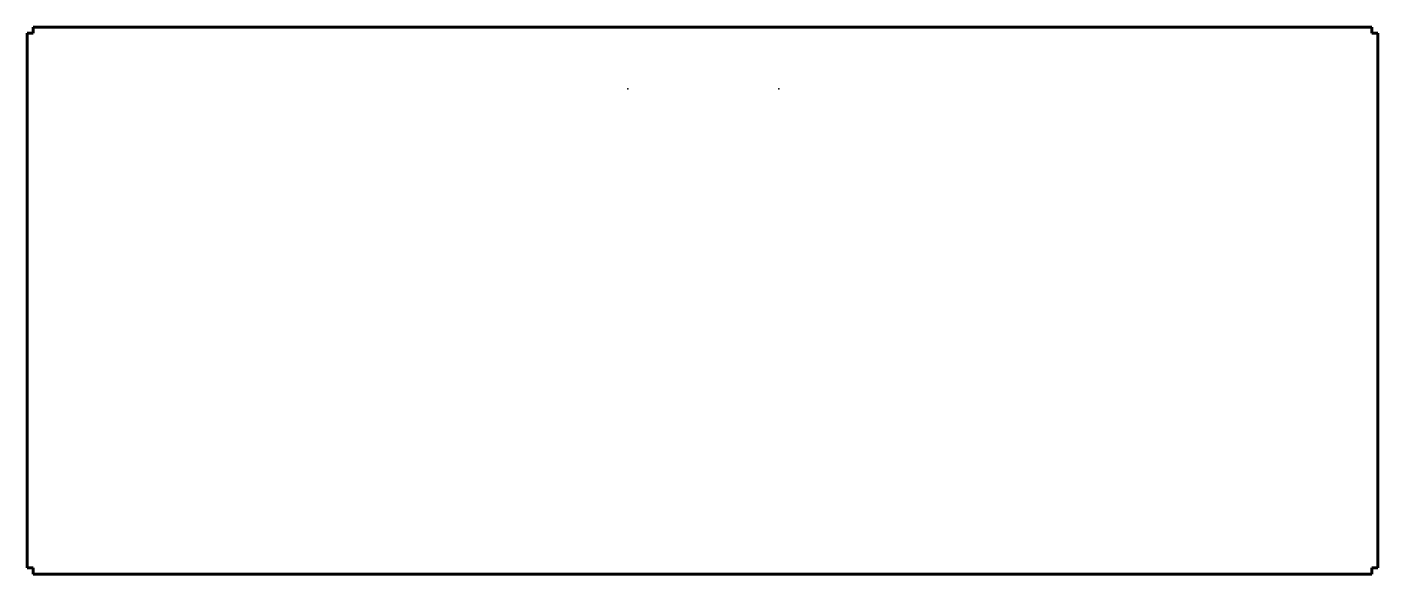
# Model space of a CAD drawing. Header units: millimetres. Extents: x -1820 to 180, y -240 to 570.
import ezdxf

# ---------------------------------------------------------------- set-up
doc = ezdxf.new("R2010")
doc.units = ezdxf.units.MM
for name, pattern in [('K5LT32768', [0]), ('K5LT32769', [0]), ('K5LT32770', [0]), ('K5LT32775', [0]), ('K5LT32776', [0]), ('K5LT32777', [0]), ('K5LT32792', [0]), ('K5LT32793', [0])]:
    doc.linetypes.add(name, pattern=pattern)
doc.layers.add('Системный слой', color=7, linetype='Continuous')

msp = doc.modelspace()

# ---------------------------------------------------------------- linework, layer by layer
at = {"layer": 'Системный слой', "color": 7, "linetype": 'K5LT32769', "lineweight": 60}
for p in [(-1819.9, 561.1), (-1810.9, 570.1)]:
    msp.add_line(p, (-1810.9, 561.1), dxfattribs=at)
at = {"layer": 'Системный слой', "color": 1, "linetype": 'K5LT32775', "lineweight": 60, "true_color": 0xff0000}
msp.add_line((-1819.9, 561.1), (-1819.9, -230.9), dxfattribs=at)
at = {"layer": 'Системный слой', "color": 3, "linetype": 'K5LT32770', "lineweight": 60, "true_color": 0x00ff00}
msp.add_line((-1810.9, 570.1), (171.1, 570.1), dxfattribs=at)
at = {"layer": 'Системный слой', "color": 5, "linetype": 'K5LT32768', "lineweight": 60, "true_color": 0x0000ff}
for p in [(171.1, 570.1), (180.1, 561.1)]:
    msp.add_line(p, (171.1, 561.1), dxfattribs=at)
at = {"layer": 'Системный слой', "color": 6, "linetype": 'K5LT32776', "lineweight": 60, "true_color": 0xff00ff}
msp.add_line((180.1, 561.1), (180.1, -230.9), dxfattribs=at)
at = {"layer": 'Системный слой', "color": 1, "linetype": 'K5LT32793', "lineweight": 60, "true_color": 0xfe0000}
for p in [(-1819.9, -230.9), (-1810.9, -239.9)]:
    msp.add_line(p, (-1810.9, -230.9), dxfattribs=at)
at = {"layer": 'Системный слой', "color": 2, "linetype": 'K5LT32777', "lineweight": 60, "true_color": 0xfeff00}
msp.add_line((-1810.9, -239.9), (171.1, -239.9), dxfattribs=at)
at = {"layer": 'Системный слой', "color": 6, "linetype": 'K5LT32792', "lineweight": 60, "true_color": 0xfe00ff}
for p in [(171.1, -239.9), (180.1, -230.9)]:
    msp.add_line(p, (171.1, -230.9), dxfattribs=at)
at = {"layer": 'Системный слой'}
for p in [(-930.3, 478.6), (-706.9, 478.6)]:
    msp.add_point(p, dxfattribs=at)

doc.saveas('drawing.dxf')
